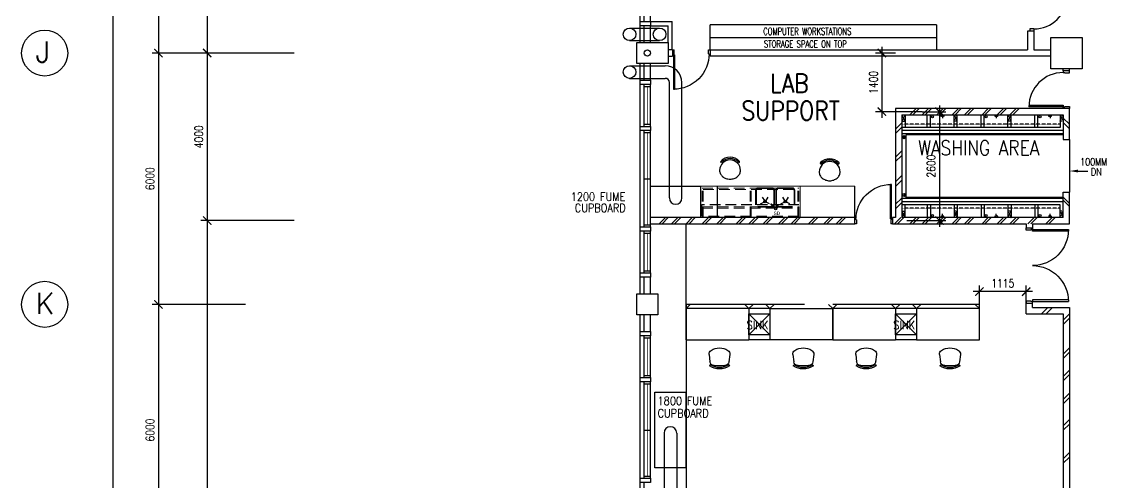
# Model space of a CAD drawing. Extents: x 2687779 to 2997471, y -863049 to -631414.
# Drawn here: x 2794089 to 2819904, y -679858 to -668858 of the extents above; entities that cross this region are included whole.
import ezdxf

# ---------------------------------------------------------------- set-up
doc = ezdxf.new("R2010")
doc.units = 0
doc.header["$LTSCALE"] = 10
doc.header["$MEASUREMENT"] = 0
doc.header["$PDMODE"] = 34
for name, pattern in [('DASHED', [0.75, 0.5, -0.25]), ('DASHEDX2', [38.1, 25.4, -12.7]), ('HIDDEN', [0.375, 0.25, -0.125])]:
    doc.linetypes.add(name, pattern=pattern)
doc.layers.get('0').update_dxf_attribs({"linetype": 'CONTINUOUS'})
doc.layers.get('DEFPOINTS').update_dxf_attribs({"linetype": 'CONTINUOUS'})
for name, color, linetype in [('BO', 7, 'CONTINUOUS'), ('COL', 3, 'CONTINUOUS'), ('DIM', 7, 'CONTINUOUS'), ('DOOR', 5, 'CONTINUOUS'), ('DR', 7, 'CONTINUOUS'), ('DRAIN', 1, 'CONTINUOUS'), ('FURN', 1, 'CONTINUOUS'), ('FURN1', 7, 'CONTINUOUS'), ('GRID-T', 7, 'CONTINUOUS'), ('H', 1, 'CONTINUOUS'), ('hatch', 7, 'CONTINUOUS'), ('RISERFUME', 1, 'CONTINUOUS'), ('RWDP', 145, 'CONTINUOUS'), ('stair', 7, 'CONTINUOUS'), ('T50', 3, 'CONTINUOUS'), ('WALL', 2, 'CONTINUOUS'), ('WIN', 5, 'CONTINUOUS')]:
    doc.layers.add(name, color=color, linetype=linetype)
doc.styles.add('ADEY', font='', dxfattribs={"height": 110})
doc.styles.add('ROMANS', font='romans.shx', dxfattribs={"width": 0.8, "height": 100})
doc.styles.get("Standard").update_dxf_attribs({"font": 'ROMANS.SHX'})
doc.styles.get('ADEY').set_extended_font_data('Arial Black')
doc.dimstyles.new('STANDARD$0', dxfattribs={"dimscale": 0, "dimtxt": 8, "dimasz": 6, "dimexe": 1, "dimexo": 1, "dimgap": 3, "dimtad": 1, "dimdec": 0, "dimlfac": -1, "dimrnd": 1, "dimzin": 0, "dimdsep": 46, "dimtxsty": 'Standard', "dimcen": 0, "dimclrd": 5, "dimclre": 250, "dimadec": 0, "dimazin": 0, "dimtfac": 1, "dimtdec": 4, "dimtofl": 0, "dimtmove": 0, "dimatfit": 3, "dimfxl": 1, "dimtolj": 1, "dimtzin": 0, "dimarcsym": 0})

# ---------------------------------------------------------------- blocks, each defined once
blk = doc.blocks.new('_ARCHTICK')
at = {"color": 0, "linetype": 'ByBlock', "const_width": 0.15}
blk.add_lwpolyline([(-0.5, -0.5), (0.5, 0.5)], dxfattribs=at)
blk = doc.blocks.new('*D436')
at = {"layer": 'DEFPOINTS', "color": 0, "transparency": 16777216}
for p in [(2799578, -663608), (2797354, -669608), (2799578, -669608)]:
    blk.add_point(p, dxfattribs=at)
at = {"layer": 'DIM', "color": 7, "lineweight": -2, "transparency": 16777216}
for p, q in [((2799428, -663608), (2797204, -663608)), ((2797354, -663458), (2797354, -669758)), ((2799428, -669608), (2797204, -669608))]:
    blk.add_line(p, q, dxfattribs=at)
at = {"layer": 'DIM', "color": 7, "lineweight": -2, "transparency": 16777216, "xscale": 200, "yscale": 200, "zscale": 200}
for p, rotation in [((2797354, -663608), 90), ((2797354, -669608), 270)]:
    blk.add_blockref('_ARCHTICK', p, dxfattribs=dict(at, rotation=rotation))
at = {"layer": 'DIM', "color": 7, "transparency": 16777216, "insert": (2797154, -666608), "char_height": 200, "attachment_point": 5, "rotation": 90, "style": 'ROMANS'}
blk.add_mtext('\\A1;6000', dxfattribs=at)
blk = doc.blocks.new('*D437')
at = {"layer": 'DEFPOINTS', "color": 0, "transparency": 16777216}
for p in [(2799578, -669608), (2797354, -675608), (2799578, -675608)]:
    blk.add_point(p, dxfattribs=at)
at = {"layer": 'DIM', "color": 7, "lineweight": -2, "transparency": 16777216}
for p, q in [((2799428, -669608), (2797204, -669608)), ((2797354, -669458), (2797354, -675758)), ((2799428, -675608), (2797204, -675608))]:
    blk.add_line(p, q, dxfattribs=at)
at = {"layer": 'DIM', "color": 7, "lineweight": -2, "transparency": 16777216, "xscale": 200, "yscale": 200, "zscale": 200}
for p, rotation in [((2797354, -669608), 90), ((2797354, -675608), 270)]:
    blk.add_blockref('_ARCHTICK', p, dxfattribs=dict(at, rotation=rotation))
at = {"layer": 'DIM', "color": 7, "transparency": 16777216, "insert": (2797154, -672608), "char_height": 200, "attachment_point": 5, "rotation": 90, "style": 'ROMANS'}
blk.add_mtext('\\A1;6000', dxfattribs=at)
blk = doc.blocks.new('*D438')
at = {"layer": 'DEFPOINTS', "color": 0, "transparency": 16777216}
for p in [(2799578, -675608), (2797354, -681608), (2799578, -681608)]:
    blk.add_point(p, dxfattribs=at)
at = {"layer": 'DIM', "color": 7, "lineweight": -2, "transparency": 16777216}
for p, q in [((2797354, -675458), (2797354, -681758)), ((2799428, -675608), (2797204, -675608)), ((2799428, -681608), (2797204, -681608))]:
    blk.add_line(p, q, dxfattribs=at)
at = {"layer": 'DIM', "color": 7, "lineweight": -2, "transparency": 16777216, "xscale": 200, "yscale": 200, "zscale": 200}
for p, rotation in [((2797354, -675608), 90), ((2797354, -681608), 270)]:
    blk.add_blockref('_ARCHTICK', p, dxfattribs=dict(at, rotation=rotation))
at = {"layer": 'DIM', "color": 7, "transparency": 16777216, "insert": (2797154, -678608), "char_height": 200, "attachment_point": 5, "rotation": 90, "style": 'ROMANS'}
blk.add_mtext('\\A1;6000', dxfattribs=at)
blk = doc.blocks.new('*D441')
at = {"layer": 'DEFPOINTS', "color": 0, "transparency": 16777216}
for p in [(2796270, -639608), (2799333, -639608), (2799333, -693608)]:
    blk.add_point(p, dxfattribs=at)
at = {"layer": 'DIM', "color": 7, "lineweight": -2, "transparency": 16777216}
for p, q in [((2799183, -639608), (2796120, -639608)), ((2796270, -693758), (2796270, -639458)), ((2799183, -693608), (2796120, -693608))]:
    blk.add_line(p, q, dxfattribs=at)
at = {"layer": 'DIM', "color": 7, "lineweight": -2, "transparency": 16777216, "xscale": 200, "yscale": 200, "zscale": 200}
for p, rotation in [((2796270, -639608), 90), ((2796270, -693608), 270)]:
    blk.add_blockref('_ARCHTICK', p, dxfattribs=dict(at, rotation=rotation))
at = {"layer": 'DIM', "color": 7, "transparency": 16777216, "insert": (2796070, -666608), "char_height": 200, "attachment_point": 5, "rotation": 90, "style": 'ROMANS'}
blk.add_mtext('\\A1;54000', dxfattribs=at)
blk = doc.blocks.new('*D444')
at = {"layer": 'DEFPOINTS', "color": 0, "transparency": 16777216}
for p in [(2800741, -673608), (2798517, -693608), (2800741, -693608)]:
    blk.add_point(p, dxfattribs=at)
at = {"layer": 'DIM', "color": 7, "lineweight": -2, "transparency": 16777216}
for p, q in [((2798517, -673458), (2798517, -693758)), ((2800591, -673608), (2798367, -673608)), ((2800591, -693608), (2798367, -693608))]:
    blk.add_line(p, q, dxfattribs=at)
at = {"layer": 'DIM', "color": 7, "lineweight": -2, "transparency": 16777216, "xscale": 200, "yscale": 200, "zscale": 200}
for p, rotation in [((2798517, -673608), 90), ((2798517, -693608), 270)]:
    blk.add_blockref('_ARCHTICK', p, dxfattribs=dict(at, rotation=rotation))
at = {"layer": 'DIM', "color": 7, "transparency": 16777216, "insert": (2798317, -683608), "char_height": 200, "attachment_point": 5, "rotation": 90, "style": 'ROMANS'}
blk.add_mtext('\\A1;20000', dxfattribs=at)
blk = doc.blocks.new('*D445')
at = {"layer": 'DEFPOINTS', "color": 0, "transparency": 16777216}
for p in [(2800741, -669608), (2798517, -673608), (2800741, -673608)]:
    blk.add_point(p, dxfattribs=at)
at = {"layer": 'DIM', "color": 7, "lineweight": -2, "transparency": 16777216}
for p, q in [((2800591, -669608), (2798367, -669608)), ((2798517, -669458), (2798517, -673758)), ((2800591, -673608), (2798367, -673608))]:
    blk.add_line(p, q, dxfattribs=at)
at = {"layer": 'DIM', "color": 7, "lineweight": -2, "transparency": 16777216, "xscale": 200, "yscale": 200, "zscale": 200}
for p, rotation in [((2798517, -669608), 90), ((2798517, -673608), 270)]:
    blk.add_blockref('_ARCHTICK', p, dxfattribs=dict(at, rotation=rotation))
at = {"layer": 'DIM', "color": 7, "transparency": 16777216, "insert": (2798317, -671608), "char_height": 200, "attachment_point": 5, "rotation": 90, "style": 'ROMANS'}
blk.add_mtext('\\A1;4000', dxfattribs=at)
blk = doc.blocks.new('*D449')
at = {"layer": 'DEFPOINTS', "color": 0, "transparency": 16777216}
for p in [(2800741, -661608), (2798517, -669608), (2800741, -669608)]:
    blk.add_point(p, dxfattribs=at)
at = {"layer": 'DIM', "color": 7, "lineweight": -2, "transparency": 16777216}
for p, q in [((2800591, -661608), (2798367, -661608)), ((2798517, -661458), (2798517, -669758)), ((2800591, -669608), (2798367, -669608))]:
    blk.add_line(p, q, dxfattribs=at)
at = {"layer": 'DIM', "color": 7, "lineweight": -2, "transparency": 16777216, "xscale": 200, "yscale": 200, "zscale": 200}
for p, rotation in [((2798517, -661608), 90), ((2798517, -669608), 270)]:
    blk.add_blockref('_ARCHTICK', p, dxfattribs=dict(at, rotation=rotation))
at = {"layer": 'DIM', "color": 7, "transparency": 16777216, "insert": (2798317, -665608), "char_height": 200, "attachment_point": 5, "rotation": 90, "style": 'ROMANS'}
blk.add_mtext('\\A1;8000', dxfattribs=at)
blk = doc.blocks.new('D900')
at = {"layer": 'DOOR', "color": 7}
for p, q in [((50, 100), (50, 899)), ((80, 899), (50, 899)), ((80, 100), (80, 899)), ((0, 100), (0, 0)), ((0, 100), (50, 100)), ((0, 0), (50, 0)), ((50, 100), (50, 0)), ((50, 100), (80, 100)), ((850, 100), (850, 0)), ((850, 100), (900, 100)), ((850, 0), (900, 0)), ((900, 100), (900, 0))]:
    blk.add_line(p, q, dxfattribs=at)
blk.add_arc((50, 100), 800, 0, 87.8509, dxfattribs=at)
blk = doc.blocks.new('DR-1800-B')
at = {"layer": 'DR'}
for p, q in [((-50, 0), (0, 0)), ((0, 0), (0, -150)), ((-1800, 0), (-1800, -150)), ((-1750, 0), (-1800, 0)), ((-1800, -150), (-1760, -150)), ((-1760, -150), (-1760, -110)), ((-1760, -110), (-1750, -110)), ((-1760, -150), (-1760, -1010)), ((-1720, -150), (-1760, -150)), ((-1750, -110), (-1750, 0)), ((-1720, -1009), (-1720, -150)), ((-80, -1009), (-80, -150)), ((-80, -150), (-40, -150)), ((-50, -110), (-50, 0)), ((-40, -110), (-50, -110)), ((-40, -150), (-40, -110)), ((-40, -150), (-40, -1010)), ((0, -150), (-40, -150))]:
    blk.add_line(p, q, dxfattribs=at)
for centre, start, end in [((-1760, -150), 270, 0), ((-40, -150), 180.0001, 270)]:
    blk.add_arc(centre, 860, start, end, dxfattribs=at)
blk = doc.blocks.new('DR900')
at = {"layer": 'DR', "color": 7}
for p, q in [((25, 940), (50, 940)), ((25, 115), (25, 940)), ((50, 115), (50, 940)), ((0, 115), (25, 115)), ((0, 0), (38, 0)), ((50, 115), (25, 115)), ((25, 115), (25, 90)), ((25, 90), (38, 90)), ((38, 90), (38, 0)), ((862, 90), (875, 90)), ((862, 90), (862, 0)), ((862, 0), (900, 0)), ((875, 115), (900, 115)), ((875, 115), (875, 90))]:
    blk.add_line(p, q, dxfattribs=at)
blk.add_arc((25, 90), 850, 0, 90, dxfattribs=at)
blk = doc.blocks.new('DR-900-B')
at = {"layer": 'DR'}
for p, q in [((0, 900), (-150, 900)), ((-150, 900), (-150, 860)), ((-150, 860), (-110, 860)), ((-110, 860), (-110, 850)), ((-110, 850), (0, 850)), ((0, 850), (0, 900)), ((-150, 40), (-970, 40)), ((-969, 80), (-150, 80)), ((-150, 80), (-150, 40)), ((-150, 40), (-110, 40)), ((-150, 0), (-150, 40)), ((0, 0), (-150, 0)), ((-110, 50), (0, 50)), ((-110, 40), (-110, 50)), ((0, 50), (0, 0))]:
    blk.add_line(p, q, dxfattribs=at)
blk.add_arc((-150, 40), 820, 90, 180, dxfattribs=at)
blk = doc.blocks.new('*D410')
at = {"layer": 'BO', "color": 7, "linetype": 'Continuous', "lineweight": -2, "transparency": 16777216}
for p, q in [((2815994, -670858), (2815994, -673758)), ((2815580, -671008), (2816144, -671008)), ((2815215, -673608), (2816144, -673608))]:
    blk.add_line(p, q, dxfattribs=at)
at = {"layer": 'DEFPOINTS', "color": 0, "linetype": 'Continuous', "transparency": 16777216}
for p in [(2815430, -671008), (2815065, -673608), (2815994, -673608)]:
    blk.add_point(p, dxfattribs=at)
at = {"layer": 'BO', "color": 7, "linetype": 'Continuous', "lineweight": -2, "transparency": 16777216, "xscale": 200, "yscale": 200, "zscale": 200}
for p, rotation in [((2815994, -671008), 90), ((2815994, -673608), 270)]:
    blk.add_blockref('_ARCHTICK', p, dxfattribs=dict(at, rotation=rotation))
at = {"layer": 'BO', "color": 7, "linetype": 'Continuous', "transparency": 16777216, "insert": (2815794, -672308), "char_height": 200, "attachment_point": 5, "rotation": 90, "style": 'ROMANS'}
blk.add_mtext('\\A1;2600', dxfattribs=at)
blk = doc.blocks.new('*D411')
at = {"layer": 'BO', "color": 7, "linetype": 'Continuous', "lineweight": -2, "transparency": 16777216}
for p, q in [((2814947, -669608), (2814469, -669608)), ((2814619, -669458), (2814619, -671158)), ((2815579, -671008), (2814469, -671008))]:
    blk.add_line(p, q, dxfattribs=at)
at = {"layer": 'DEFPOINTS', "color": 0, "linetype": 'Continuous', "transparency": 16777216}
for p in [(2815097, -669608), (2814619, -671008), (2815729, -671008)]:
    blk.add_point(p, dxfattribs=at)
at = {"layer": 'BO', "color": 7, "linetype": 'Continuous', "lineweight": -2, "transparency": 16777216, "xscale": 200, "yscale": 200, "zscale": 200}
for p, rotation in [((2814619, -669608), 90), ((2814619, -671008), 270)]:
    blk.add_blockref('_ARCHTICK', p, dxfattribs=dict(at, rotation=rotation))
at = {"layer": 'BO', "color": 7, "linetype": 'Continuous', "transparency": 16777216, "insert": (2814419, -670308), "char_height": 200, "attachment_point": 5, "rotation": 90, "style": 'ROMANS'}
blk.add_mtext('\\A1;1400', dxfattribs=at)
blk = doc.blocks.new('CHAIR11')
at = {"layer": 'FURN', "color": 1}
for p, q in [((-676, 492), (-653, 318)), ((-176, 492), (-198, 318)), ((-647, 246), (-666, 218)), ((-300, 225), (-552, 225)), ((-205, 246), (-186, 218))]:
    blk.add_line(p, q, dxfattribs=at)
for centre, radius, start, end in [((-574, 501), 102, 121.593, 184.9697), ((-426, 260), 385, 58.407, 121.593), ((-278, 501), 102, 355.0303, 58.407), ((-552, 327), 102, 184.9697, 270), ((-300, 327), 102, 270, 355.0303), ((-426, 569), 425, 235.6197, 304.3803), ((-426, 569), 391, 235.6197, 304.3803)]:
    blk.add_arc(centre, radius, start, end, dxfattribs=at)
blk = doc.blocks.new('*D420')
at = {"layer": 'DEFPOINTS', "color": 0, "linetype": 'Continuous', "transparency": 16777216}
for p in [(2816947, -675305), (2816947, -675833), (2818062, -675833)]:
    blk.add_point(p, dxfattribs=at)
at = {"layer": 'FURN', "color": 7, "linetype": 'Continuous', "lineweight": -2, "transparency": 16777216}
for p, q in [((2818212, -675305), (2816797, -675305)), ((2816947, -675683), (2816947, -675155)), ((2818062, -675683), (2818062, -675155))]:
    blk.add_line(p, q, dxfattribs=at)
at = {"layer": 'FURN', "color": 7, "linetype": 'Continuous', "lineweight": -2, "transparency": 16777216, "xscale": 200, "yscale": 200, "zscale": 200, "rotation": 180}
blk.add_blockref('_ARCHTICK', (2816947, -675305), dxfattribs=at)
at = {"layer": 'FURN', "color": 7, "linetype": 'Continuous', "lineweight": -2, "transparency": 16777216, "xscale": 200, "yscale": 200, "zscale": 200}
blk.add_blockref('_ARCHTICK', (2818062, -675305), dxfattribs=at)
at = {"layer": 'FURN', "color": 7, "linetype": 'Continuous', "transparency": 16777216, "insert": (2817505, -675105), "char_height": 200, "attachment_point": 5, "style": 'ROMANS'}
blk.add_mtext('\\A1;1115', dxfattribs=at)
blk = doc.blocks.new('CHAIR10')
at = {"layer": 'FURN1', "color": 1}
for centre, radius, start, end in [((-443, 697), 299, 160.9198, 180), ((-487, 712), 252, 140.136, 160.9198), ((-515, 735), 216, 116.3827, 140.136), ((-533, 772), 175, 90, 116.3827), ((-533, 697), 250, 270, 90), ((-328, 909), 15, 48.1599, 228.1599), ((-518, 697), 270, 311.8401, 48.1599), ((-518, 697), 300, 311.8401, 48.1599), ((-443, 697), 299, 180, 199.0802), ((-487, 682), 252, 199.0802, 219.864), ((-515, 658), 216, 219.864, 243.6173), ((-533, 622), 175, 243.6173, 270), ((-328, 485), 15, 131.8401, 311.8401)]:
    blk.add_arc(centre, radius, start, end, dxfattribs=at)

msp = doc.modelspace()

# ---------------------------------------------------------------- linework, layer by layer
at = {"color": 9}
for p, q in [((2808847, -669358.2), (2808847, -663858.2)), ((2808847, -675358.2), (2808847, -669858.2)), ((2808847, -681358.2), (2808847, -675858.2))]:
    msp.add_line(p, q, dxfattribs=at)
at = {"color": 5, "linetype": 'DASHED'}
for p, q in [((2815172, -671083.2), (2815097, -671233.2)), ((2815172, -671233.2), (2815097, -671083.2)), ((2816342.9, -671233.2), (2816417.9, -671083.2)), ((2816342.9, -671083.2), (2816417.9, -671233.2)), ((2817626.2, -671233.2), (2817701.2, -671083.2)), ((2817626.2, -671083.2), (2817701.2, -671233.2)), ((2818872, -671083.2), (2818947, -671233.2)), ((2818872, -671233.2), (2818947, -671083.2)), ((2815097, -671233.2), (2815172, -671233.2)), ((2816417.9, -671233.2), (2816342.9, -671233.2)), ((2817701.2, -671233.2), (2817626.2, -671233.2)), ((2818947, -671233.2), (2818872, -671233.2)), ((2815172, -673533.2), (2815097, -673383.2)), ((2815172, -673383.2), (2815097, -673533.2)), ((2815097, -673383.2), (2815172, -673383.2)), ((2816342.9, -673383.2), (2816417.9, -673533.2)), ((2816342.9, -673533.2), (2816417.9, -673383.2)), ((2816417.9, -673383.2), (2816342.9, -673383.2)), ((2817626.2, -673383.2), (2817701.2, -673533.2)), ((2817626.2, -673533.2), (2817701.2, -673383.2)), ((2817701.2, -673383.2), (2817626.2, -673383.2)), ((2818872, -673533.2), (2818947, -673383.2)), ((2818872, -673383.2), (2818947, -673533.2)), ((2818947, -673383.2), (2818872, -673383.2))]:
    msp.add_line(p, q, dxfattribs=at)
at = {"color": 7}
for p, q in [((2815172, -671083.2), (2815172, -671383.2)), ((2815701.2, -671383.2), (2815701.2, -671083.2)), ((2815776.2, -671383.2), (2815776.2, -671083.2)), ((2816342.9, -671383.2), (2816342.9, -671083.2)), ((2816417.9, -671383.2), (2816417.9, -671083.2)), ((2816984.5, -671383.2), (2816984.5, -671083.2)), ((2817059.5, -671383.2), (2817059.5, -671083.2)), ((2817626.2, -671383.2), (2817626.2, -671083.2)), ((2817701.2, -671383.2), (2817701.2, -671083.2)), ((2818267.9, -671383.2), (2818267.9, -671083.2)), ((2818342.9, -671383.2), (2818342.9, -671083.2)), ((2818872, -671083.2), (2818872, -671383.2)), ((2818872, -671383.2), (2815097, -671383.2)), ((2818947, -671458.2), (2815097, -671458.2)), ((2818947, -671533.2), (2815097, -671533.2)), ((2818947, -673083.2), (2815097, -673083.2)), ((2818947, -673158.2), (2815097, -673158.2)), ((2818872, -673233.2), (2815097, -673233.2)), ((2815172, -673533.2), (2815172, -673233.2)), ((2815701.2, -673233.2), (2815701.2, -673533.2)), ((2815776.2, -673233.2), (2815776.2, -673533.2)), ((2816342.9, -673233.2), (2816342.9, -673533.2)), ((2816417.9, -673233.2), (2816417.9, -673533.2)), ((2816984.5, -673233.2), (2816984.5, -673533.2)), ((2817059.5, -673233.2), (2817059.5, -673533.2)), ((2817626.2, -673233.2), (2817626.2, -673533.2)), ((2817701.2, -673233.2), (2817701.2, -673533.2)), ((2818267.9, -673233.2), (2818267.9, -673533.2)), ((2818342.9, -673233.2), (2818342.9, -673533.2)), ((2818872, -673533.2), (2818872, -673233.2))]:
    msp.add_line(p, q, dxfattribs=at)
for p, q in [((2816021.4, -671108.2), (2816110.2, -671108.2)), ((2816065.7, -671083.2), (2816065.7, -671166.4)), ((2817304.8, -671108.2), (2817393.5, -671108.2)), ((2817349, -671083.2), (2817349, -671166.4)), ((2818588.1, -671108.2), (2818676.9, -671108.2)), ((2818632.3, -671083.2), (2818632.3, -671166.4)), ((2816065.7, -673533.2), (2816065.7, -673450)), ((2817349, -673533.2), (2817349, -673450)), ((2818632.3, -673533.2), (2818632.3, -673450))]:
    msp.add_line(p, q)
at = {"color": 8, "linetype": 'DASHED'}
for p, q in [((2818872, -671308.2), (2815097, -671308.2)), ((2818872, -673308.2), (2815097, -673308.2))]:
    msp.add_line(p, q, dxfattribs=at)
for centre in [(2815825.7, -671129.6), (2816065.7, -671108.2), (2817109, -671129.6), (2817349, -671108.2), (2818392.4, -671129.6), (2818632.3, -671108.2), (2815825.7, -673486.8), (2816065.7, -673508.2), (2817109, -673486.8), (2817349, -673508.2), (2818392.4, -673486.8), (2818632.3, -673508.2)]:
    msp.add_circle(centre, 25)
at = {"layer": 'COL'}
for points in [[(2808772, -669358.2), (2809522, -669358.2), (2809522, -669858.2), (2808772, -669858.2)], [(2818647, -669233.2), (2819397, -669233.2), (2819397, -669983.2), (2818647, -669983.2)], [(2808772, -675358.2), (2809272, -675358.2), (2809272, -675858.2), (2808772, -675858.2)]]:
    msp.add_lwpolyline(points, close=True, dxfattribs=at)
at = {"layer": 'DR', "color": 7, "linetype": 'Continuous'}
msp.add_line((2819297, -672425.1), (2819534, -672425.1), dxfattribs=at)
msp.add_solid([(2819297, -672458.4), (2819297, -672391.8), (2819097, -672425.1)], dxfattribs=at)
at = {"layer": 'DRAIN', "color": 5}
for p, q in [((2815197, -673058.2), (2815197, -671558.2)), ((2818947, -671558.2), (2815197, -671558.2)), ((2818947, -673058.2), (2815197, -673058.2))]:
    msp.add_line(p, q, dxfattribs=at)
at = {"layer": 'FURN', "color": 10, "linetype": 'Continuous'}
for p, q in [((2808596.7, -669011.1), (2809313.4, -669011.1)), ((2808596.7, -669311.1), (2809313.4, -669311.1)), ((2808596.7, -669912.1), (2809447, -669912.1, 0)), ((2808596.7, -670212.1), (2809447, -670212.1)), ((2809547, -673067.2), (2809547, -670312.1)), ((2809847, -673067.2), (2809847, -670312.1, 0)), ((2809097, -672783.2), (2810297, -672783.2)), ((2810297, -673533.2), (2810297, -672783.2)), ((2810297, -673533.2), (2809097, -673533.2)), ((2809197, -679508.2), (2809197, -677708.2)), ((2809197, -677708.2), (2809947, -677708.2)), ((2809947, -679508), (2809947, -677708.2)), ((2809947, -678108.2), (2809947, -679608.2)), ((2809947, -678858.2), (2809947, -678358.2)), ((2809947, -679508), (2809197, -679508.2))]:
    msp.add_line(p, q, dxfattribs=at)
at = {"layer": 'FURN', "linetype": 'Continuous'}
for p, q in [((2811722, -668933.2), (2810522, -668933.2)), ((2810522, -669533.2), (2810522, -668933.2)), ((2812922, -668933.2), (2811722, -668933.2)), ((2814122, -668933.2), (2812922, -668933.2)), ((2815322, -668933.2), (2814122, -668933.2)), ((2815922, -668933.2), (2815322, -668933.2)), ((2815922, -668933.2), (2815922, -669533.2)), ((2810522, -669233.2), (2815922, -669233.2)), ((2810522, -669533.2), (2811722, -669533.2)), ((2811722, -669533.2), (2812922, -669533.2)), ((2812922, -669533.2), (2814122, -669533.2)), ((2814122, -669533.2), (2815322, -669533.2)), ((2815322, -669533.2), (2815922, -669533.2)), ((2816417.9, -671383.2), (2816342.9, -671383.2)), ((2817701.2, -671383.2), (2817626.2, -671383.2)), ((2815129, -671585.4), (2815129, -671650.4)), ((2815147.7, -671580.4), (2815147.7, -671655.4)), ((2815166.4, -671650.4), (2815166.4, -671585.4)), ((2809097, -673533.2), (2809097, -672783.2)), ((2810687, -672783.2), (2810687, -673533.2)), ((2813972, -673533.1), (2813972, -672783.2)), ((2815147.7, -673036), (2815147.7, -672961)), ((2815166.4, -672966), (2815166.4, -673031)), ((2816417.9, -673233.2), (2816342.9, -673233.2)), ((2817701.2, -673233.2), (2817626.2, -673233.2)), ((2809947, -676333.2), (2809947, -673683.2, 0)), ((2809946, -675707.2), (2810047, -675608.2)), ((2809947, -675608.2), (2809947, -693533.2)), ((2812772, -675608.2), (2809947, -675608.2)), ((2811447, -675708.2), (2809947, -675708.2)), ((2809947, -675708.2), (2809947, -676458.2)), ((2811447, -675708.2), (2809947, -675708.2)), ((2809947, -676458.2), (2809947, -675708.2)), ((2809947, -675833.2), (2809947, -676333.2)), ((2811347, -675608.2), (2811446, -675707.2)), ((2811446, -675707.2), (2811547, -675608.2)), ((2811947, -675708.2), (2811447, -675708.2)), ((2811447, -675708.2), (2811447, -676458.2)), ((2811947, -676333.2), (2811447, -675833.2)), ((2811447, -676333.2), (2811947, -675833.2)), ((2811447, -676333.2), (2811447, -675833.2)), ((2811447, -675833.2), (2811947, -675833.2)), ((2811697, -675833.2), (2811947, -675833.2)), ((2811847, -675608.2), (2811946, -675707.2)), ((2811946, -675707.2), (2812047, -675608.2)), ((2811947, -675708.2), (2813447, -675708.2)), ((2811947, -675708.2), (2811947, -676458.2)), ((2811947, -675833.2), (2811947, -676333.2)), ((2813347, -675608.2), (2813446, -675707.2)), ((2813446, -675707.2), (2813547, -675608.2)), ((2816947, -675608.2), (2813447, -675608.2)), ((2814947, -675708.2), (2813447, -675708.2)), ((2813447, -675708.2), (2813447, -676458.2)), ((2814947, -675708.2), (2813447, -675708.2)), ((2813447, -676458.2), (2813447, -675708.2)), ((2813447, -675833.2), (2813447, -676333.2)), ((2813447, -676333.2), (2813447, -675833.2)), ((2814847, -675608.2), (2814946, -675707.2)), ((2814946, -675707.2), (2815047, -675608.2)), ((2816947, -675708.2), (2814947, -675708.2)), ((2815447, -675708.2), (2814947, -675708.2)), ((2814947, -675708.2), (2814947, -676458.2)), ((2815447, -676333.2), (2814947, -675833.2)), ((2814947, -676333.2), (2815447, -675833.2)), ((2814947, -676333.2), (2814947, -675833.2)), ((2814947, -675833.2), (2815447, -675833.2)), ((2815197, -675833.2), (2815447, -675833.2)), ((2815347, -675608.2), (2815446, -675707.2)), ((2815446, -675707.2), (2815547, -675608.2)), ((2816947, -675708.2), (2815447, -675708.2)), ((2815447, -675708.2), (2815447, -676458.2)), ((2815447, -675833.2), (2815447, -676333.2)), ((2816847, -675608.2), (2816947, -675708.2)), ((2816947, -676458.2), (2816947, -675608.2)), ((2811947, -676333.2), (2811447, -676333.2)), ((2815447, -676333.2), (2814947, -676333.2)), ((2809947, -676458.2), (2811447, -676458.2)), ((2811947, -676458.2), (2811447, -676458.2)), ((2813447, -676458.2), (2811947, -676458.2)), ((2813447, -676458.2), (2814947, -676458.2)), ((2815447, -676458.2), (2814947, -676458.2)), ((2815447, -676458.2), (2816947, -676458.2))]:
    msp.add_line(p, q, dxfattribs=at)
at = {"layer": 'FURN', "color": 5, "linetype": 'DASHED'}
for p, q in [((2815172, -671083.2), (2815097, -671233.2)), ((2815172, -671233.2), (2815097, -671083.2)), ((2816342.9, -671233.2), (2816417.9, -671083.2)), ((2816342.9, -671083.2), (2816417.9, -671233.2)), ((2817626.2, -671233.2), (2817701.2, -671083.2)), ((2817626.2, -671083.2), (2817701.2, -671233.2)), ((2818872, -671083.2), (2818947, -671233.2)), ((2818872, -671233.2), (2818947, -671083.2)), ((2815097, -671233.2), (2815172, -671233.2)), ((2816417.9, -671233.2), (2816342.9, -671233.2)), ((2817701.2, -671233.2), (2817626.2, -671233.2)), ((2818947, -671233.2), (2818872, -671233.2)), ((2815172, -673533.2), (2815097, -673383.2)), ((2815172, -673383.2), (2815097, -673533.2)), ((2815097, -673383.2), (2815172, -673383.2)), ((2816342.9, -673383.2), (2816417.9, -673533.2)), ((2816342.9, -673533.2), (2816417.9, -673383.2)), ((2816417.9, -673383.2), (2816342.9, -673383.2)), ((2817626.2, -673383.2), (2817701.2, -673533.2)), ((2817626.2, -673533.2), (2817701.2, -673383.2)), ((2817701.2, -673383.2), (2817626.2, -673383.2)), ((2818872, -673533.2), (2818947, -673383.2)), ((2818872, -673383.2), (2818947, -673533.2)), ((2818947, -673383.2), (2818872, -673383.2))]:
    msp.add_line(p, q, dxfattribs=at)
at = {"layer": 'FURN', "color": 7}
for p, q in [((2815172, -671083.2), (2815172, -671383.2)), ((2815701.2, -671383.2), (2815701.2, -671083.2)), ((2815776.2, -671383.2), (2815776.2, -671083.2)), ((2816342.9, -671383.2), (2816342.9, -671083.2)), ((2816417.9, -671383.2), (2816417.9, -671083.2)), ((2816984.5, -671383.2), (2816984.5, -671083.2)), ((2817059.5, -671383.2), (2817059.5, -671083.2)), ((2817626.2, -671383.2), (2817626.2, -671083.2)), ((2817701.2, -671383.2), (2817701.2, -671083.2)), ((2818267.9, -671383.2), (2818267.9, -671083.2)), ((2818342.9, -671383.2), (2818342.9, -671083.2)), ((2818872, -671083.2), (2818872, -671383.2)), ((2818872, -671383.2), (2815097, -671383.2)), ((2818947, -671458.2), (2815097, -671458.2)), ((2818947, -671533.2), (2815097, -671533.2)), ((2818947, -673083.2), (2815097, -673083.2)), ((2818947, -673158.2), (2815097, -673158.2)), ((2818872, -673233.2), (2815097, -673233.2)), ((2815172, -673533.2), (2815172, -673233.2)), ((2815701.2, -673233.2), (2815701.2, -673533.2)), ((2815776.2, -673233.2), (2815776.2, -673533.2)), ((2816342.9, -673233.2), (2816342.9, -673533.2)), ((2816417.9, -673233.2), (2816417.9, -673533.2)), ((2816984.5, -673233.2), (2816984.5, -673533.2)), ((2817059.5, -673233.2), (2817059.5, -673533.2)), ((2817626.2, -673233.2), (2817626.2, -673533.2)), ((2817701.2, -673233.2), (2817701.2, -673533.2)), ((2818267.9, -673233.2), (2818267.9, -673533.2)), ((2818342.9, -673233.2), (2818342.9, -673533.2)), ((2818872, -673533.2), (2818872, -673233.2))]:
    msp.add_line(p, q, dxfattribs=at)
at = {"layer": 'FURN'}
for p, q in [((2816021.4, -671108.2), (2816110.2, -671108.2)), ((2816065.7, -671083.2), (2816065.7, -671166.4)), ((2817304.8, -671108.2), (2817393.5, -671108.2)), ((2817349, -671083.2), (2817349, -671166.4)), ((2818588.1, -671108.2), (2818676.9, -671108.2)), ((2818632.3, -671083.2), (2818632.3, -671166.4)), ((2811725.6, -673209.8), (2811804.3, -673166.2)), ((2811762.2, -673052.9), (2811813.5, -673126.9)), ((2811898.8, -673052.9), (2811847.6, -673126.9)), ((2811935.5, -673209.8), (2811856.8, -673166.2)), ((2812060.4, -673325.8), (2811972, -673226.6)), ((2812081.8, -673304.3), (2811982.7, -673215.9)), ((2812120, -673248.4), (2812084.3, -673304.3)), ((2812140, -673261.1), (2812104.2, -673317)), ((2812209.6, -673209.8), (2812288.3, -673166.2)), ((2812246.2, -673052.9), (2812297.5, -673126.9)), ((2812382.8, -673052.9), (2812331.6, -673126.9)), ((2812419.5, -673209.8), (2812340.8, -673166.2)), ((2816065.7, -673533.2), (2816065.7, -673450)), ((2817349, -673533.2), (2817349, -673450)), ((2818632.3, -673533.2), (2818632.3, -673450))]:
    msp.add_line(p, q, dxfattribs=at)
at = {"layer": 'FURN', "color": 8, "linetype": 'DASHED'}
for p, q in [((2818872, -671308.2), (2815097, -671308.2)), ((2818872, -673308.2), (2815097, -673308.2))]:
    msp.add_line(p, q, dxfattribs=at)
at = {"layer": 'FURN', "color": 5}
for p, q in [((2815197, -673058.2), (2815197, -671558.2)), ((2818947, -671558.2), (2815197, -671558.2)), ((2818947, -673058.2), (2815197, -673058.2))]:
    msp.add_line(p, q, dxfattribs=at)
at = {"layer": 'FURN', "lineweight": 18}
for p, q in [((2810297, -672783.2), (2813972, -672783.2)), ((2812669, -673533.2), (2812669, -672783.2))]:
    msp.add_line(p, q, dxfattribs=at)
at = {"layer": 'FURN', "color": 8, "linetype": 'DASHEDX2', "lineweight": 5}
for p, q in [((2810327, -673533.2), (2810327, -672833.2)), ((2810327, -672833.2), (2812639, -672833.2)), ((2810357, -673533.2), (2810357, -672833.2)), ((2810357, -672863.2), (2812609, -672863.2)), ((2811472, -673533.2), (2811472, -672833.2)), ((2811502, -673533.2), (2811502, -672833.2)), ((2812609, -673533.2), (2812609, -672833.2)), ((2812639, -673533.2), (2812639, -672833.2)), ((2810327, -673283.2), (2812639, -673283.2)), ((2810327, -673313.2), (2812639, -673313.2)), ((2812639, -673503.2), (2810327, -673503.2))]:
    msp.add_line(p, q, dxfattribs=at)
at = {"layer": 'FURN', "linetype": 'HIDDEN', "ltscale": 100}
for p, q in [((2810312, -673248.2), (2810312, -673533.2)), ((2812639.3, -673233.2), (2810327, -673233.2))]:
    msp.add_line(p, q, dxfattribs=at)
at = {"layer": 'FURN'}
for points in [[(2811605.5, -672884.6), (2811605.5, -673231.8)], [(2811615.5, -672884.6), (2811615.5, -673231.8)], [(2812004.1, -672833.2), (2811656.9, -672833.2)], [(2812004.1, -672843.2), (2811656.9, -672843.2)], [(2812045.5, -673231.8), (2812045.5, -672884.6)], [(2812055.5, -673231.8), (2812055.5, -672884.6)], [(2812089.5, -672884.6), (2812089.5, -673231.8)], [(2812099.5, -672884.6), (2812099.5, -673231.8)], [(2812488.1, -672833.2), (2812140.9, -672833.2)], [(2812488.1, -672843.2), (2812140.9, -672843.2)], [(2812529.5, -673231.8), (2812529.5, -672884.6)], [(2812539.5, -673231.8), (2812539.5, -672884.6)], [(2811656.9, -673273.2), (2812004.1, -673273.2)], [(2811656.9, -673283.2), (2812004.1, -673283.2)], [(2812140.9, -673273.2), (2812488.1, -673273.2)], [(2812140.9, -673283.2), (2812488.1, -673283.2)]]:
    msp.add_lwpolyline(points, dxfattribs=at)
at = {"layer": 'FURN', "color": 10, "linetype": 'Continuous'}
for centre in [(2808596.7, -669161.1), (2809313.4, -669161.1), (2808596.7, -670062.1)]:
    msp.add_circle(centre, 150, dxfattribs=at)
at = {"layer": 'FURN'}
for centre, radius in [((2815825.7, -671129.6), 25), ((2816065.7, -671108.2), 25), ((2817109, -671129.6), 25), ((2817349, -671108.2), 25), ((2818392.4, -671129.6), 25), ((2818632.3, -671108.2), 25), ((2811830.5, -673151.6), 30), ((2811830.5, -673151.6), 20), ((2812314.5, -673151.6), 30), ((2812314.5, -673151.6), 20), ((2812083.5, -673327.5), 23.2), ((2815825.7, -673486.8), 25), ((2816065.7, -673508.2), 25), ((2817109, -673486.8), 25), ((2817349, -673508.2), 25), ((2818392.4, -673486.8), 25), ((2818632.3, -673508.2), 25)]:
    msp.add_circle(centre, radius, dxfattribs=at)
at = {"layer": 'FURN', "linetype": 'Continuous'}
for centre in [(2815147.7, -671617.9), (2815147.7, -672998.5)]:
    msp.add_circle(centre, 37.5, dxfattribs=at)
at = {"layer": 'FURN', "color": 10, "linetype": 'Continuous'}
for centre, radius, start, end in [((2809447, -670312.1, 0), 400, 0, 90), ((2809447, -670312.1, 0), 100, 0, 90), ((2809697, -673067.2, 0), 150, 180, 0)]:
    msp.add_arc(centre, radius, start, end, dxfattribs=at)
at = {"layer": 'FURN'}
for centre, radius, start, end in [((2811656.9, -672884.6), 51.4, 90, 180), ((2811656.9, -672884.6), 41.4, 90, 180), ((2812004.1, -672884.6), 51.4, 0, 90), ((2812004.1, -672884.6), 41.4, 0, 90), ((2812140.9, -672884.6), 51.4, 90, 180), ((2812140.9, -672884.6), 41.4, 90, 180), ((2812488.1, -672884.6), 51.4, 0, 90), ((2812488.1, -672884.6), 41.4, 0, 90), ((2811977.3, -673221.3), 7.55, 45, 225), ((2812004.1, -673231.8), 41.4, 314.91191, 0), ((2812004.1, -673231.8), 51.4, 315.56701, 0), ((2812140.9, -673231.8), 51.4, 180, 227.71105), ((2812140.9, -673231.8), 41.4, 180, 225.33627), ((2812132.7, -673250.5), 12.8, 304.378, 170.4414), ((2812004.1, -673231.8), 41.4, 270, 281.99438), ((2812004.1, -673231.8), 51.4, 270, 288.18245), ((2812140.9, -673231.8), 51.4, 254.36487, 270), ((2812140.9, -673231.8), 41.4, 258.63742, 270)]:
    msp.add_arc(centre, radius, start, end, dxfattribs=at)
at = {"layer": 'FURN', "linetype": 'HIDDEN', "ltscale": 30}
msp.add_arc((2810327, -673248.2), 15, 90, 180, dxfattribs=at)
at = {"layer": 'GRID-T', "color": 7}
for centre in [(2794639, -669608.2), (2794639, -675608.2)]:
    msp.add_circle(centre, 550, dxfattribs=at)
at = {"layer": 'H'}
for p, q in [((2815434.4, -670933.2), (2815284.4, -671083.2)), ((2815505.1, -670933.2), (2815355.1, -671083.2)), ((2815733, -670933.2), (2815583, -671083.2)), ((2815803.8, -670933.2), (2815653.8, -671083.2)), ((2816078.1, -670933.2), (2815928.1, -671083.2)), ((2816148.8, -670933.2), (2815998.8, -671083.2)), ((2816443.4, -670933.2), (2816293.4, -671083.2)), ((2816514.1, -670933.2), (2816364.1, -671083.2)), ((2816742, -670933.2), (2816592, -671083.2)), ((2816812.8, -670933.2), (2816662.8, -671083.2)), ((2817158.1, -670933.2), (2817008.1, -671083.2)), ((2817228.8, -670933.2), (2817078.8, -671083.2)), ((2817523.4, -670933.2), (2817373.4, -671083.2)), ((2817594.1, -670933.2), (2817444.1, -671083.2)), ((2817822, -670933.2), (2817672, -671083.2)), ((2817892.8, -670933.2), (2817742.8, -671083.2)), ((2819097, -673201.3), (2818947, -673051.3)), ((2819097, -673272), (2818947, -673122)), ((2809451.4, -673533.2), (2809301.4, -673683.2)), ((2809522.1, -673533.2), (2809372.1, -673683.2)), ((2809750, -673533.2), (2809600, -673683.2)), ((2809820.8, -673533.2), (2809670.8, -673683.2)), ((2810095.1, -673533.2), (2809945.1, -673683.2)), ((2810165.8, -673533.2), (2810015.8, -673683.2)), ((2810482, -673533.2), (2810332, -673683.2)), ((2810552.8, -673533.2), (2810402.8, -673683.2)), ((2810827.1, -673533.2), (2810677.1, -673683.2)), ((2810897.8, -673533.2), (2810747.8, -673683.2)), ((2811293.4, -673533.2), (2811143.4, -673683.2)), ((2811364.1, -673533.2), (2811214.1, -673683.2)), ((2811592, -673533.2), (2811442, -673683.2)), ((2811662.8, -673533.2), (2811512.8, -673683.2)), ((2811937.1, -673533.2), (2811787.1, -673683.2)), ((2812007.8, -673533.2), (2811857.8, -673683.2)), ((2812302.4, -673533.2), (2812152.4, -673683.2)), ((2812373.1, -673533.2), (2812223.1, -673683.2)), ((2812601, -673533.2), (2812451, -673683.2)), ((2812671.8, -673533.2), (2812521.8, -673683.2)), ((2813017.1, -673533.2), (2812867.1, -673683.2)), ((2813087.8, -673533.2), (2812937.8, -673683.2)), ((2813382.4, -673533.2), (2813232.4, -673683.2)), ((2813453.1, -673533.2), (2813303.1, -673683.2)), ((2813681, -673533.2), (2813531, -673683.2)), ((2813751.8, -673533.2), (2813601.8, -673683.2)), ((2815069.1, -673533.2), (2814919.1, -673683.2)), ((2815139.8, -673533.2), (2814989.8, -673683.2)), ((2815434.4, -673533.2), (2815284.4, -673683.2)), ((2815505.1, -673533.2), (2815355.1, -673683.2)), ((2815733, -673533.2), (2815583, -673683.2)), ((2815803.8, -673533.2), (2815653.8, -673683.2)), ((2816078.1, -673533.2), (2815928.1, -673683.2)), ((2816148.8, -673533.2), (2815998.8, -673683.2)), ((2816443.4, -673533.2), (2816293.4, -673683.2)), ((2816514.1, -673533.2), (2816364.1, -673683.2)), ((2816742, -673533.2), (2816592, -673683.2)), ((2816812.8, -673533.2), (2816662.8, -673683.2)), ((2817158.1, -673533.2), (2817008.1, -673683.2)), ((2817228.8, -673533.2), (2817078.8, -673683.2)), ((2817523.4, -673533.2), (2817373.4, -673683.2)), ((2817594.1, -673533.2), (2817444.1, -673683.2)), ((2817822, -673533.2), (2817672, -673683.2)), ((2817892.8, -673533.2), (2817742.8, -673683.2)), ((2818251, -673533.2), (2818101, -673683.2)), ((2818321.8, -673533.2), (2818171.8, -673683.2)), ((2818681.3, -673533.2), (2818531.3, -673683.2)), ((2818752, -673533.2), (2818602, -673683.2))]:
    msp.add_line(p, q, dxfattribs=at)
at = {"layer": 'hatch', "color": 1}
for p, q in [((2818947, -671160), (2819097, -671310)), ((2814947, -671425.5), (2815097, -671275.5)), ((2814947, -671531.5), (2815097, -671381.5)), ((2818947, -671266.1), (2819097, -671416.1)), ((2814947, -672095), (2815097, -671945)), ((2814947, -672201.1), (2815097, -672051.1)), ((2814947, -672685.6), (2815097, -672535.6)), ((2814947, -672791.6), (2815097, -672641.6)), ((2814947, -673219.3), (2815097, -673069.3)), ((2814947, -673325.4), (2815097, -673175.4)), ((2818430.6, -675833.2), (2818580.6, -675683.2)), ((2818536.7, -675833.2), (2818686.7, -675683.2)), ((2818947, -675983.2), (2819097, -675833.2)), ((2818947, -676089.3), (2819097, -675939.3)), ((2818947, -676794.3), (2819097, -676644.3)), ((2818947, -676900.4), (2819097, -676750.4)), ((2818947, -677328.1), (2819097, -677178.1)), ((2818947, -677434.1), (2819097, -677284.1)), ((2818947, -677876.5), (2819097, -677726.5)), ((2818947, -677982.6), (2819097, -677832.6)), ((2818947, -678508.6), (2819097, -678358.6)), ((2818947, -678614.7), (2819097, -678464.7)), ((2818947, -679297), (2819097, -679147)), ((2818947, -679403), (2819097, -679253))]:
    msp.add_line(p, q, dxfattribs=at)
at = {"layer": 'hatch', "linetype": 'Continuous'}
for p, q in [((2816417.9, -671383.2), (2816342.9, -671383.2)), ((2817701.2, -671383.2), (2817626.2, -671383.2)), ((2819097, -671676.2), (2819097, -672933.2)), ((2816417.9, -673233.2), (2816342.9, -673233.2)), ((2817701.2, -673233.2), (2817626.2, -673233.2))]:
    msp.add_line(p, q, dxfattribs=at)
at = {"layer": 'RISERFUME', "linetype": 'Continuous', "ltscale": 100}
for p, q in [((2809097, -668858.2), (2809617.5, -668858.2)), ((2809097, -668958.2), (2809517.5, -668958.2))]:
    msp.add_line(p, q, dxfattribs=at)
at = {"layer": 'RISERFUME', "linetype": 'Continuous'}
for p, q in [((2809617.5, -669533.2), (2809617.5, -668858.2)), ((2809517.5, -669358.2), (2809517.5, -668958.2))]:
    msp.add_line(p, q, dxfattribs=at)
at = {"layer": 'RISERFUME', "color": 10, "linetype": 'Continuous'}
for p, q in [((2809422, -678681.1), (2809422, -680911.1)), ((2809722, -678681.1), (2809722, -680966.1))]:
    msp.add_line(p, q, dxfattribs=at)
msp.add_arc((2809572, -678681.1), 150, 0, 180, dxfattribs=at)
at = {"layer": 'RWDP', "color": 142, "linetype": 'Continuous'}
msp.add_circle((2809022, -669609.1), 75, dxfattribs=at)
at = {"layer": 'WALL'}
for p, q in [((2808947, -669358.2), (2808947, -668958.2)), ((2809097, -669358.2), (2809097, -668958.2)), ((2818097, -669083.2), (2818097, -669533.2)), ((2818247, -669083.2), (2818097, -669083.2)), ((2818247, -669033.2), (2818247, -669533.2)), ((2809622, -669533.2), (2809522, -669533.2)), ((2809622, -669533.2), (2809622, -669683.2)), ((2810522, -669533.2), (2810522, -669683.2)), ((2810522, -669533.2), (2818097, -669533.2)), ((2818247, -669533.2), (2818647, -669533.2)), ((2808947, -670258.2), (2808947, -669858.2)), ((2809097, -670258.2), (2809097, -669858.2)), ((2809522, -669683.2), (2809622, -669683.2)), ((2818647, -669683.2), (2810522, -669683.2)), ((2818947, -670033.2), (2818947, -669983.2)), ((2819097, -670033.2), (2819097, -669983.2)), ((2818947, -670933.2), (2814947, -670933.2)), ((2814947, -670933.2), (2814947, -673533.2)), ((2819097, -671676.2), (2819097, -670933.2)), ((2815097, -671083.2), (2818947, -671083.2)), ((2815097, -671083.2), (2815097, -673533.2)), ((2818947, -671083.2), (2818947, -671676.2)), ((2818947, -671676.2), (2819097, -671676.2)), ((2818947, -672933.2), (2819097, -672933.2)), ((2818947, -673533.2), (2818947, -672933.2)), ((2819097, -673683.2), (2819097, -672933.2)), ((2818947, -673533.2), (2818947, -673070.7)), ((2813972, -673533.2), (2809097, -673533.2)), ((2809097, -673683.2, 0), (2813972, -673683.2)), ((2813972, -673683.2), (2813972, -673533.2)), ((2814872, -673533.2), (2814872, -673683.2)), ((2814947, -673533.2), (2814872, -673533.2)), ((2814872, -673683.2), (2818062, -673683.2)), ((2818947, -673533.2), (2815097, -673533.2)), ((2818062, -673683.2), (2818062, -673783.2)), ((2818062, -673683.2), (2818062, -673783.2)), ((2818212, -673683.2), (2818212, -673783.2)), ((2818212, -673683.2), (2818212, -673783.2)), ((2818212, -673683.2), (2819097, -673683.2)), ((2808947, -675358.2), (2808947, -674958.2)), ((2809097, -675358.2), (2809097, -674958.2)), ((2818062, -675833.2), (2818062, -675583.2)), ((2818212, -675683.2), (2818212, -675583.2)), ((2818062, -675833.2), (2818947, -675833.2)), ((2818212, -675683.2), (2819097, -675683.2)), ((2818947, -675833.2), (2818947, -681233.2)), ((2819097, -675683.2), (2819097, -681233.2)), ((2808947, -676258.2), (2808947, -675858.2)), ((2809097, -676258.2), (2809097, -675858.2)), ((2819097, -679289.5), (2819097, -679439.5)), ((2819097, -679289.5), (2819097, -679439.5))]:
    msp.add_line(p, q, dxfattribs=at)
for points in [[(2808847, -668858.2), (2809097, -668858.2), (2809097, -668958.2), (2808847, -668958.2)], [(2808847, -670258.2), (2809097, -670258.2), (2809097, -670358.2), (2808847, -670358.2)], [(2808847, -671358.2), (2809097, -671358.2), (2809097, -671458.2), (2808847, -671458.2)], [(2808847, -673758.2), (2809097, -673758.2), (2809097, -673858.2), (2808847, -673858.2)], [(2808847, -674858.2), (2809097, -674858.2), (2809097, -674958.2), (2808847, -674958.2)], [(2808847, -676258.2), (2809097, -676258.2), (2809097, -676358.2), (2808847, -676358.2)], [(2808847, -677358.2), (2809097, -677358.2), (2809097, -677458.2), (2808847, -677458.2)], [(2808847, -679758.2), (2809097, -679758.2), (2809097, -679858.2), (2808847, -679858.2)]]:
    msp.add_lwpolyline(points, close=True, dxfattribs=at)
at = {"layer": 'WIN'}
for p, q in [((2808947, -668858.2), (2808947, -667858.2)), ((2809097, -668858.2), (2809097, -667858.2)), ((2808947, -671358.2), (2808947, -670358.2)), ((2808947, -670408.2), (2809097, -670408.2)), ((2809097, -671358.2), (2809097, -670358.2)), ((2808947, -671308.2), (2809097, -671308.2)), ((2808947, -673758.2), (2808947, -671458.2)), ((2808947, -671508.2), (2809097, -671508.2)), ((2809097, -673758.2), (2809097, -671458.2)), ((2808947, -672608.2), (2809097, -672608.2)), ((2808947, -673708.2), (2809097, -673708.2)), ((2808947, -674858.2), (2808947, -673858.2)), ((2808947, -673908.2), (2809097, -673908.2)), ((2809097, -674858.2), (2809097, -673858.2)), ((2808947, -674808.2), (2809097, -674808.2)), ((2808947, -677358.2), (2808947, -676358.2)), ((2809097, -677358.2), (2809097, -676358.2)), ((2808947, -676408.2), (2809097, -676408.2)), ((2808947, -677308.2), (2809097, -677308.2)), ((2808947, -679758.2), (2808947, -677458.2)), ((2808947, -677508.2), (2809097, -677508.2)), ((2809097, -679758.2), (2809097, -677458.2)), ((2808947, -678608.2), (2809097, -678608.2)), ((2808947, -679708.2), (2809097, -679708.2)), ((2808947, -680858.2), (2808947, -679858.2))]:
    msp.add_line(p, q, dxfattribs=at)
at = {"layer": 'WIN', "const_width": 10, "flags": 128}
for points in [[(2809022, -671308.2), (2809022, -670408.2)], [(2809022, -673708.2), (2809022, -671508.2)], [(2809022, -673908.2), (2809022, -674808.2)], [(2809022, -677308.2), (2809022, -676408.2)], [(2809022, -679708.2), (2809022, -677508.2)]]:
    msp.add_lwpolyline(points, dxfattribs=at)

# ---------------------------------------------------------------- block references
at = {"linetype": 'Continuous', "xscale": -1}
for p in [(2810317.1, -677294.8), (2812317.1, -677294.8), (2813817.1, -677294.8), (2815817.1, -677294.8)]:
    msp.add_blockref('CHAIR11', p, dxfattribs=at)
at = {"layer": 'BO', "linetype": 'Continuous', "rotation": 90}
for p in [(2811692.1, -671877.4), (2814070.1, -671914.4)]:
    msp.add_blockref('CHAIR10', p, dxfattribs=at)
at = {"layer": 'DR', "linetype": 'Continuous', "xscale": -1, "rotation": 179.9999999799897}
msp.add_blockref('DR900', (2809622, -669533.2), dxfattribs=at)
at = {"layer": 'DR', "linetype": 'Continuous', "xscale": -1}
msp.add_blockref('DR900', (2814872, -673683.2), dxfattribs=at)
at = {"layer": 'stair', "rotation": 270}
msp.add_blockref('D900', (2818147, -668183.2), dxfattribs=at)
at = {"layer": 'WALL', "linetype": 'Continuous'}
msp.add_blockref('DR-900-B', (2819097, -670933.2), dxfattribs=at)
at = {"layer": 'WALL', "xscale": -1, "rotation": 90}
msp.add_blockref('DR-1800-B', (2818062, -675583.2), dxfattribs=at)

# ---------------------------------------------------------------- texts
at = {"layer": 'FURN', "color": 7, "linetype": 'Continuous', "style": 'ROMANS', "width": 0.7}
for s, p in [('COMPUTER WORKSTATIONS ', (2811789.1, -669177.5)), ('STORAGE SPACE ON TOP ', (2811805.1, -669478.5))]:
    msp.add_text(s, height=170, dxfattribs=at).set_placement(p)
at = {"layer": 'FURN', "color": 7, "style": 'ROMANS', "width": 0.85}
for s, p in [('1200 FUME', (2807192.3, -673138.6)), ('CUPBOARD', (2807290.3, -673405.6)), ('SINK', (2811392.8, -676202.5)), ('SINK', (2814892.8, -676202.5)), ('1800 FUME', (2809266.3, -678012.2)), ('CUPBOARD', (2809266.3, -678308.2))]:
    msp.add_text(s, height=200, dxfattribs=at).set_placement(p)
at = {"layer": 'FURN', "insert": (2812035.5, -673394.3), "char_height": 80, "width": 577.511, "attachment_point": 1, "style": 'ADEY'}
msp.add_mtext('{\\fArial|b0|i0|c0|p34;SD}', dxfattribs=at)
at = {"layer": 'GRID-T', "color": 3, "style": 'ROMANS'}
for s, p in [('J', (2794423.8, -669833.9)), ('K', (2794423.8, -675833.9))]:
    msp.add_text(s, height=500, dxfattribs=at).set_placement(p)
at = {"layer": 'stair', "color": 7, "linetype": 'Continuous', "style": 'ROMANS', "width": 0.8}
for s, p in [('100MM ', (2819350.8, -672293.8)), ('DN', (2819608.7, -672531.8))]:
    msp.add_text(s, height=175, dxfattribs=at).set_placement(p)
at = {"layer": 'T50', "color": 3, "style": 'ROMANS', "width": 0.85}
for s, height, p in [('LAB', 450, (2811948.8, -670553.9)), ('SUPPORT', 450, (2811267.9, -671210.4)), ('WASHING AREA', 350, (2815482.5, -672047.9))]:
    msp.add_text(s, height=height, dxfattribs=at).set_placement(p)

# ---------------------------------------------------------------- dimensions: what is measured, and where the dimension line sits
at = {"layer": 'BO', "linetype": 'Continuous'}
for base, p1, p2, picture, middle in [((2814618.5, -671008.2), (2815097, -669608.2), (2815728.8, -671008.2), '*D411', (2814418.5, -670308.2)), ((2815993.5, -673608.2), (2815430.1, -671008.2), (2815064.8, -673608.2), '*D410', (2815793.5, -672308.2))]:
    dim = msp.add_linear_dim(base=base, p1=p1, p2=p2, angle=90, dimstyle='STANDARD$0', override={"dimscale": 100, "dimtxt": 2, "dimasz": 2, "dimexe": 1.5, "dimexo": 1.5, "dimgap": 1, "dimtxsty": 'ROMANS', "dimblk": 'ARCHTICK', "dimdle": 1.5, "dimclrd": 7, "dimclre": 7, "dimclrt": 7, "dimtdec": 0, "dimtmove": 2}, dxfattribs=at)
    dim.commit()
    dim.dimension.update_dxf_attribs({"geometry": picture, "text_midpoint": middle})
at = {"layer": 'DIM'}
for p1, p2, distance, picture, middle in [((2799333.3, -693608.2), (2799333.3, -639608.2), 3063.7, '*D441', (2796069.6, -666608.2)), ((2800741.2, -661608.2), (2800741.2, -669608.2), -2223.9, '*D449', (2798317.3, -665608.2)), ((2799578.3, -663608.2), (2799578.3, -669608.2), -2223.9, '*D436', (2797154.4, -666608.2)), ((2799578.3, -669608.2), (2799578.3, -675608.2), -2223.9, '*D437', (2797154.4, -672608.2)), ((2800741.2, -669608.2), (2800741.2, -673608.2), -2223.9, '*D445', (2798317.3, -671608.2)), ((2800741.2, -673608.2), (2800741.2, -693608.2), -2223.9, '*D444', (2798317.3, -683608.2)), ((2799578.3, -675608.2), (2799578.3, -681608.2), -2223.9, '*D438', (2797154.4, -678608.2))]:
    dim = msp.add_aligned_dim(p1=p1, p2=p2, distance=distance, dimstyle='STANDARD$0', override={"dimscale": 100, "dimtxt": 2, "dimasz": 2, "dimexe": 1.5, "dimexo": 1.5, "dimgap": 1, "dimtxsty": 'ROMANS', "dimblk": 'ARCHTICK', "dimdle": 1.5, "dimclrd": 7, "dimclre": 7, "dimclrt": 7, "dimtdec": 0, "dimtmove": 2}, dxfattribs=at)
    dim.commit()
    dim.dimension.update_dxf_attribs({"geometry": picture, "text_midpoint": middle})
at = {"layer": 'FURN', "linetype": 'Continuous'}
dim = msp.add_linear_dim(base=(2816947, -675305.1), p1=(2818062, -675833.2), p2=(2816947, -675833.2), dimstyle='STANDARD$0', override={"dimscale": 100, "dimtxt": 2, "dimasz": 2, "dimexe": 1.5, "dimexo": 1.5, "dimgap": 1, "dimtxsty": 'ROMANS', "dimblk": 'ARCHTICK', "dimdle": 1.5, "dimclrd": 7, "dimclre": 7, "dimclrt": 7, "dimtdec": 0, "dimtmove": 2}, dxfattribs=at)
dim.commit()
dim.dimension.update_dxf_attribs({"geometry": '*D420', "text_midpoint": (2817504.5, -675105.1)})

doc.saveas('drawing.dxf')
